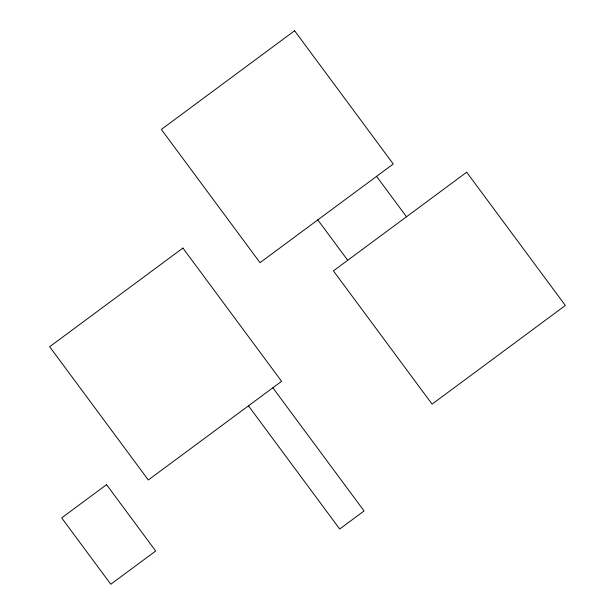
<?xml version="1.0" encoding="UTF-8"?>
<svg xmlns="http://www.w3.org/2000/svg" width="615" height="615" viewBox="0 0 615 615"><rect width="100%" height="100%" fill="white"/><g stroke="black" fill="none" stroke-linecap="round" stroke-linejoin="round"><path stroke-width="0.92" d="M376.572 176.367L406.492 216.772M317.794 219.886L347.713 260.291M272.852 387.773L364.065 510.957L339.68 529.008L248.468 405.831M294.6 30.75L161.345 129.419L260.014 262.674L393.269 164.005L294.6 30.75M182.909 248.06L49.654 346.729L148.323 479.984L281.578 381.315L182.909 248.06M466.677 172.208L333.422 270.877L432.091 404.132L565.346 305.463L466.677 172.208M106.556 484.658L61.669 517.899L110.8 584.25L155.687 551.009L106.556 484.658"/></g></svg>
